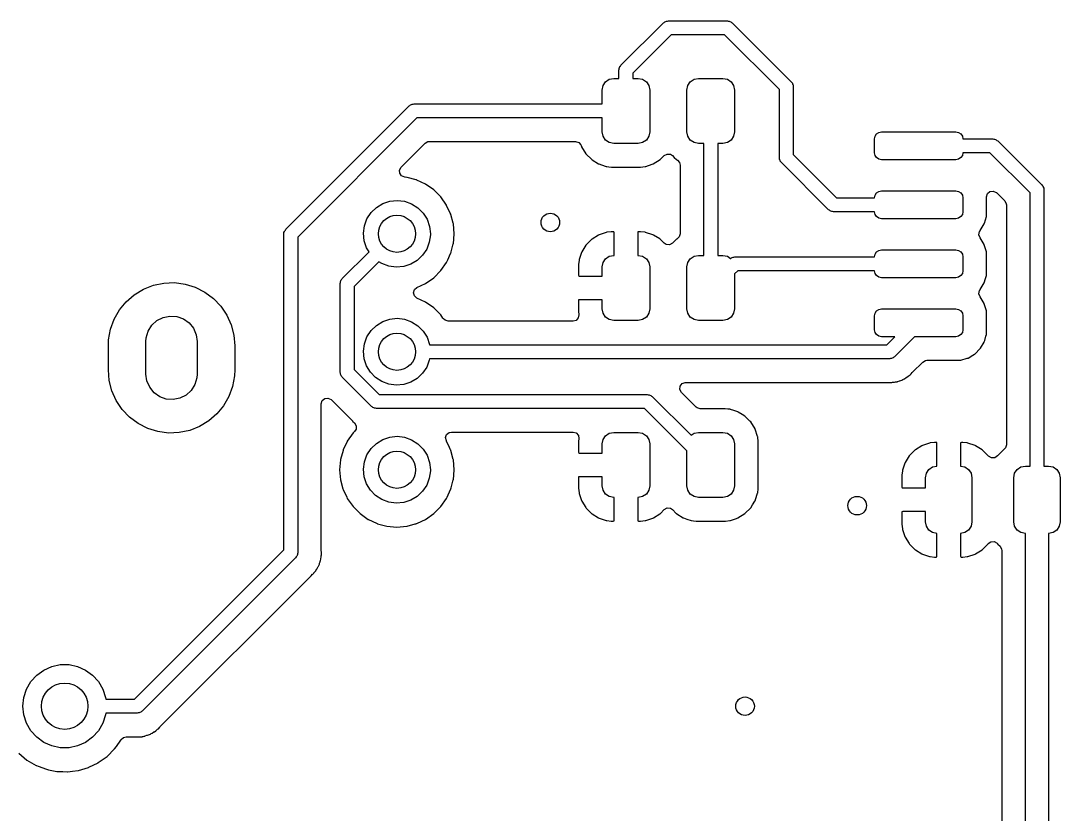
# Model space of a CAD drawing. Extents: x 51 to 243, y -135 to -54.
# Drawn here: x 166.66 to 189.03, y -73.44 to -56.37 of the extents above; entities that cross this region are included whole.
import ezdxf

# ---------------------------------------------------------------- set-up
doc = ezdxf.new("R2010")
doc.units = 0
doc.layers.add('BLACK', color=7, linetype='CONTINUOUS')

msp = doc.modelspace()

# ---------------------------------------------------------------- linework, layer by layer
at = {"layer": 'BLACK', "linetype": 'CONTINUOUS'}
for p, q in [((180.519, -56.3851), (180.538, -56.38)), ((180.538, -56.38), (180.555, -56.3701)), ((180.555, -56.3701), (180.575, -56.3701)), ((180.575, -56.3701), (180.594, -56.365)), ((180.594, -56.365), (181.864, -56.365)), ((181.864, -56.365), (181.883, -56.3701)), ((181.883, -56.3701), (181.903, -56.3701)), ((181.903, -56.3701), (181.92, -56.38)), ((181.92, -56.38), (181.939, -56.3851)), ((179.575, -57.3214), (180.488, -56.4089)), ((180.488, -56.4089), (180.505, -56.3991)), ((180.505, -56.3991), (180.519, -56.3851)), ((181.939, -56.3851), (181.953, -56.3991)), ((181.953, -56.3991), (181.97, -56.4089)), ((181.97, -56.4089), (183.24, -57.6789)), ((180.656, -56.665), (179.832, -57.4896)), ((181.802, -56.665), (180.656, -56.665)), ((182.984, -57.8471), (181.802, -56.665)), ((179.531, -57.4275), (179.537, -57.4084)), ((179.531, -57.605), (179.531, -57.4275)), ((179.537, -57.3887), (179.546, -57.3716)), ((179.537, -57.4084), (179.537, -57.3887)), ((179.546, -57.3716), (179.552, -57.3525)), ((179.552, -57.3525), (179.566, -57.3385)), ((179.566, -57.3385), (179.575, -57.3214)), ((179.832, -57.4896), (179.832, -57.605)), ((179.188, -57.7593), (179.242, -57.6782)), ((179.242, -57.6782), (179.323, -57.624)), ((179.323, -57.624), (179.419, -57.605)), ((179.419, -57.605), (179.531, -57.605)), ((179.832, -57.605), (179.944, -57.605)), ((179.944, -57.605), (180.04, -57.624)), ((180.04, -57.624), (180.121, -57.6782)), ((180.121, -57.6782), (180.175, -57.7593)), ((181.013, -57.7593), (181.067, -57.6782)), ((181.067, -57.6782), (181.148, -57.624)), ((181.148, -57.624), (181.244, -57.605)), ((181.244, -57.605), (181.769, -57.605)), ((181.769, -57.605), (181.865, -57.624)), ((181.865, -57.624), (181.946, -57.6782)), ((181.946, -57.6782), (182, -57.7593)), ((183.24, -57.6789), (183.25, -57.696)), ((183.25, -57.696), (183.264, -57.71)), ((183.264, -57.71), (183.269, -57.7291)), ((179.169, -57.855), (179.188, -57.7593)), ((179.169, -58.155), (179.169, -57.855)), ((180.175, -57.7593), (180.194, -57.855)), ((180.194, -57.855), (180.194, -58.755)), ((180.994, -57.855), (181.013, -57.7593)), ((180.994, -58.755), (180.994, -57.855)), ((182, -57.7593), (182.019, -57.855)), ((182.019, -57.855), (182.019, -58.755)), ((182.984, -59.309), (182.984, -57.8471)), ((183.269, -57.7291), (183.279, -57.7462)), ((183.279, -57.7462), (183.279, -57.7659)), ((183.279, -57.7659), (183.284, -57.785)), ((183.284, -57.785), (183.284, -59.2469)), ((175.046, -58.1751), (175.065, -58.17)), ((175.065, -58.17), (175.082, -58.1601)), ((175.082, -58.1601), (175.102, -58.1601)), ((175.102, -58.1601), (175.121, -58.155)), ((175.121, -58.155), (179.169, -58.155)), ((172.36, -60.8539), (175.015, -58.1989)), ((175.015, -58.1989), (175.032, -58.1891)), ((175.032, -58.1891), (175.046, -58.1751)), ((175.183, -58.455), (172.616, -61.0221)), ((179.169, -58.455), (175.183, -58.455)), ((179.169, -58.755), (179.169, -58.455)), ((179.188, -58.8507), (179.169, -58.755)), ((180.194, -58.755), (180.175, -58.8507)), ((181.013, -58.8507), (180.994, -58.755)), ((182.019, -58.755), (182, -58.8507)), ((185.045, -58.8476), (185.078, -58.7989)), ((185.078, -58.7989), (185.127, -58.7664)), ((185.127, -58.7664), (185.184, -58.755)), ((185.184, -58.755), (186.784, -58.755)), ((186.784, -58.755), (186.841, -58.7664)), ((186.841, -58.7664), (186.89, -58.7989)), ((186.89, -58.7989), (186.923, -58.8476)), ((174.84, -59.5168), (175.357, -59.0004)), ((175.357, -59.0004), (175.419, -58.9664)), ((175.419, -58.9664), (175.446, -58.9635)), ((175.446, -58.9635), (178.598, -58.9635)), ((178.598, -58.9635), (178.666, -58.9835)), ((178.666, -58.9835), (178.713, -59.0372)), ((178.713, -59.0372), (178.718, -59.0496)), ((178.718, -59.0496), (178.725, -59.072)), ((179.242, -58.9318), (179.188, -58.8507)), ((179.323, -58.986), (179.242, -58.9318)), ((179.419, -59.005), (179.323, -58.986)), ((179.944, -59.005), (179.419, -59.005)), ((180.04, -58.986), (179.944, -59.005)), ((180.121, -58.9318), (180.04, -58.986)), ((180.175, -58.8507), (180.121, -58.9318)), ((181.067, -58.9318), (181.013, -58.8507)), ((181.148, -58.986), (181.067, -58.9318)), ((181.244, -59.005), (181.148, -58.986)), ((181.356, -59.005), (181.244, -59.005)), ((181.356, -61.415), (181.356, -59.005)), ((181.769, -59.005), (181.656, -59.005)), ((181.656, -59.005), (181.656, -61.415)), ((181.865, -58.986), (181.769, -59.005)), ((181.946, -58.9318), (181.865, -58.986)), ((182, -58.8507), (181.946, -58.9318)), ((185.034, -58.905), (185.045, -58.8476)), ((185.034, -59.205), (185.034, -58.905)), ((186.923, -58.8476), (186.934, -58.905)), ((186.934, -58.905), (187.579, -58.905)), ((187.579, -58.905), (187.598, -58.9101)), ((187.598, -58.9101), (187.618, -58.9101)), ((187.618, -58.9101), (187.635, -58.92)), ((187.635, -58.92), (187.654, -58.9251)), ((187.654, -58.9251), (187.668, -58.9391)), ((187.668, -58.9391), (187.685, -58.9489)), ((187.685, -58.9489), (188.635, -59.8989)), ((178.725, -59.072), (178.725, -59.072)), ((178.725, -59.072), (178.727, -59.0789)), ((178.727, -59.0789), (178.821, -59.2293)), ((178.821, -59.2293), (178.946, -59.3543)), ((180.418, -59.3535), (180.505, -59.2669)), ((180.505, -59.2669), (180.567, -59.2328)), ((180.567, -59.2328), (180.638, -59.2378)), ((180.638, -59.2378), (180.683, -59.2667)), ((180.683, -59.2667), (180.722, -59.3052)), ((183.284, -59.2469), (184.212, -60.175)), ((185.045, -59.2624), (185.034, -59.205)), ((185.078, -59.3111), (185.045, -59.2624)), ((186.923, -59.2624), (186.89, -59.3111)), ((186.934, -59.205), (186.923, -59.2624)), ((187.517, -59.205), (186.934, -59.205)), ((188.379, -60.0671), (187.517, -59.205)), ((178.946, -59.3543), (178.952, -59.3581)), ((178.952, -59.3581), (178.952, -59.3581)), ((178.952, -59.3581), (179.089, -59.4429)), ((179.089, -59.4429), (179.096, -59.4471)), ((179.096, -59.4471), (179.154, -59.4662)), ((179.154, -59.4662), (179.258, -59.5006)), ((179.258, -59.5006), (179.258, -59.5006)), ((179.258, -59.5006), (179.264, -59.5028)), ((179.264, -59.5028), (179.271, -59.5035)), ((179.271, -59.5035), (179.271, -59.5035)), ((179.271, -59.5035), (179.314, -59.5079)), ((179.314, -59.5079), (179.369, -59.5135)), ((179.369, -59.5135), (179.994, -59.5135)), ((179.994, -59.5135), (179.998, -59.5132)), ((179.998, -59.5132), (180.093, -59.5032)), ((179.998, -59.5132), (179.998, -59.5132)), ((180.093, -59.5032), (180.1, -59.5025)), ((180.093, -59.5032), (180.093, -59.5032)), ((180.1, -59.5025), (180.107, -59.5003)), ((180.107, -59.5003), (180.249, -59.4528)), ((180.107, -59.5003), (180.107, -59.5003)), ((180.249, -59.4528), (180.268, -59.4465)), ((180.268, -59.4465), (180.418, -59.3535)), ((180.722, -59.3052), (180.771, -59.3543)), ((180.771, -59.3543), (180.788, -59.365)), ((180.788, -59.365), (180.836, -59.4178)), ((180.836, -59.4178), (180.848, -59.4723)), ((180.848, -59.4723), (180.848, -60.9478)), ((182.989, -59.3281), (182.984, -59.309)), ((182.989, -59.3478), (182.989, -59.3281)), ((182.999, -59.3649), (182.989, -59.3478)), ((183.004, -59.384), (182.999, -59.3649)), ((183.018, -59.398), (183.004, -59.384)), ((183.028, -59.4151), (183.018, -59.398)), ((184.044, -60.4311), (183.028, -59.4151)), ((185.127, -59.3436), (185.078, -59.3111)), ((185.184, -59.355), (185.127, -59.3436)), ((186.784, -59.355), (185.184, -59.355)), ((186.841, -59.3436), (186.784, -59.355)), ((186.89, -59.3111), (186.841, -59.3436)), ((174.807, -59.5771), (174.84, -59.5168)), ((174.811, -59.648), (174.807, -59.5771)), ((174.852, -59.7055), (174.811, -59.648)), ((174.919, -59.7314), (174.852, -59.7055)), ((174.929, -59.7323), (174.919, -59.7314)), ((174.966, -59.7355), (174.929, -59.7323)), ((174.971, -59.737), (174.966, -59.7355)), ((175.168, -59.7898), (174.971, -59.737)), ((174.971, -59.737), (174.971, -59.737)), ((175.174, -59.7912), (175.168, -59.7898)), ((175.168, -59.7898), (175.168, -59.7898)), ((175.179, -59.7935), (175.174, -59.7912)), ((175.364, -59.8797), (175.179, -59.7935)), ((175.179, -59.7935), (175.179, -59.7935)), ((175.369, -59.882), (175.364, -59.8797)), ((175.364, -59.8797), (175.364, -59.8797)), ((175.545, -60.0053), (175.369, -59.882)), ((188.635, -59.8989), (188.645, -59.916)), ((188.645, -59.916), (188.659, -59.93)), ((188.659, -59.93), (188.664, -59.9491)), ((188.664, -59.9491), (188.674, -59.9662)), ((175.697, -60.1573), (175.545, -60.0053)), ((175.82, -60.3334), (175.697, -60.1573)), ((184.212, -60.175), (185.034, -60.175)), ((185.034, -60.175), (185.045, -60.1176)), ((185.045, -60.1176), (185.078, -60.0689)), ((185.078, -60.0689), (185.127, -60.0364)), ((185.127, -60.0364), (185.184, -60.025)), ((185.184, -60.025), (186.784, -60.025)), ((186.784, -60.025), (186.841, -60.0364)), ((186.841, -60.0364), (186.89, -60.0689)), ((186.89, -60.0689), (186.923, -60.1176)), ((186.923, -60.1176), (186.934, -60.175)), ((186.934, -60.175), (186.934, -60.475)), ((187.442, -60.1539), (187.463, -60.0858)), ((187.442, -60.5415), (187.442, -60.1539)), ((187.463, -60.0858), (187.516, -60.0393)), ((187.516, -60.0393), (187.586, -60.0292)), ((187.586, -60.0292), (187.651, -60.0587)), ((187.651, -60.0587), (187.658, -60.0649)), ((187.658, -60.0649), (187.834, -60.2409)), ((188.379, -65.95), (188.379, -60.0671)), ((188.674, -59.9662), (188.674, -59.9859)), ((188.674, -59.9859), (188.679, -60.005)), ((188.679, -60.005), (188.679, -65.95)), ((174.194, -60.4949), (174.309, -60.3826)), ((174.309, -60.3826), (174.445, -60.2985)), ((174.445, -60.2985), (174.597, -60.2468)), ((174.597, -60.2468), (174.757, -60.23)), ((174.757, -60.23), (174.916, -60.249)), ((174.916, -60.249), (175.068, -60.3029)), ((175.068, -60.3029), (175.203, -60.3889)), ((175.203, -60.3889), (175.316, -60.5028)), ((175.822, -60.3384), (175.82, -60.3334)), ((175.899, -60.5033), (175.822, -60.3384)), ((175.822, -60.3384), (175.822, -60.3384)), ((187.834, -60.2409), (187.868, -60.3032)), ((187.868, -60.3032), (187.87, -60.3299)), ((187.87, -60.3299), (187.87, -65.4906)), ((174.052, -60.7807), (174.107, -60.6299)), ((174.107, -60.6299), (174.194, -60.4949)), ((175.316, -60.5028), (175.401, -60.6389)), ((175.911, -60.5282), (175.899, -60.5033)), ((175.912, -60.5335), (175.911, -60.5282)), ((175.963, -60.7231), (175.912, -60.5335)), ((175.912, -60.5335), (175.912, -60.5335)), ((184.061, -60.4409), (184.044, -60.4311)), ((184.075, -60.4549), (184.061, -60.4409)), ((184.094, -60.46), (184.075, -60.4549)), ((184.111, -60.4699), (184.094, -60.46)), ((184.131, -60.4699), (184.111, -60.4699)), ((184.15, -60.475), (184.131, -60.4699)), ((185.034, -60.475), (184.15, -60.475)), ((185.045, -60.5324), (185.034, -60.475)), ((185.078, -60.5811), (185.045, -60.5324)), ((185.127, -60.6136), (185.078, -60.5811)), ((185.184, -60.625), (185.127, -60.6136)), ((186.784, -60.625), (185.184, -60.625)), ((186.841, -60.6136), (186.784, -60.625)), ((186.89, -60.5811), (186.841, -60.6136)), ((186.923, -60.5324), (186.89, -60.5811)), ((186.934, -60.475), (186.923, -60.5324)), ((187.418, -60.6529), (187.44, -60.5788)), ((187.44, -60.5788), (187.441, -60.5641)), ((187.441, -60.5641), (187.442, -60.544)), ((187.442, -60.5439), (187.442, -60.5415)), ((187.442, -60.544), (187.442, -60.5439)), ((172.35, -60.871), (172.36, -60.8539)), ((174.032, -60.9399), (174.052, -60.7807)), ((175.401, -60.6389), (175.454, -60.7905)), ((175.454, -60.7905), (175.472, -60.95)), ((175.966, -60.7359), (175.963, -60.7231)), ((175.985, -60.95), (175.966, -60.7359)), ((187.308, -60.8818), (187.393, -60.7386)), ((187.393, -60.7386), (187.397, -60.7243)), ((187.397, -60.7243), (187.418, -60.6529)), ((172.316, -60.96), (172.321, -60.9409)), ((172.316, -67.7559), (172.316, -60.96)), ((172.321, -60.9212), (172.331, -60.9041)), ((172.321, -60.9409), (172.321, -60.9212)), ((172.331, -60.9041), (172.336, -60.885)), ((172.336, -60.885), (172.35, -60.871)), ((172.616, -61.0221), (172.616, -67.818)), ((174.048, -61.0997), (174.032, -60.9399)), ((175.472, -60.9701), (175.449, -61.1291)), ((175.472, -60.95), (175.472, -60.9701)), ((175.966, -61.1641), (175.985, -60.95)), ((178.94, -61.0721), (178.825, -61.1868)), ((178.951, -61.0631), (178.94, -61.0721)), ((179.089, -60.9778), (178.951, -61.0631)), ((179.102, -60.9716), (179.089, -60.9778)), ((179.256, -60.9201), (179.102, -60.9716)), ((179.27, -60.9173), (179.256, -60.9201)), ((179.365, -60.9073), (179.27, -60.9173)), ((179.372, -60.907), (179.365, -60.9073)), ((179.414, -60.907), (179.372, -60.907)), ((179.422, -60.9087), (179.414, -60.907)), ((179.423, -60.9099), (179.422, -60.9087)), ((179.427, -60.9251), (179.423, -60.9099)), ((179.427, -61.415), (179.427, -60.9251)), ((179.937, -60.9129), (179.935, -60.9205)), ((179.935, -60.9205), (179.935, -61.415)), ((179.938, -60.9115), (179.937, -60.9129)), ((179.954, -60.907), (179.938, -60.9115)), ((179.991, -60.907), (179.954, -60.907)), ((179.998, -60.9073), (179.991, -60.907)), ((180.092, -60.917), (179.998, -60.9073)), ((180.105, -60.9199), (180.092, -60.917)), ((180.26, -60.971), (180.105, -60.9199)), ((180.273, -60.9772), (180.26, -60.971)), ((180.411, -61.0622), (180.273, -60.9772)), ((180.422, -61.0713), (180.411, -61.0622)), ((180.505, -61.1536), (180.422, -61.0713)), ((180.764, -61.0717), (180.683, -61.1535)), ((180.77, -61.0665), (180.764, -61.0717)), ((180.776, -61.0627), (180.77, -61.0665)), ((180.788, -61.055), (180.776, -61.0627)), ((180.776, -61.0627), (180.776, -61.0627)), ((180.828, -61.016), (180.788, -61.055)), ((180.848, -60.9478), (180.828, -61.016)), ((187.28, -60.9711), (187.294, -60.9015)), ((187.306, -61.0355), (187.28, -60.9711)), ((187.294, -60.9015), (187.305, -60.8857)), ((187.305, -60.8857), (187.308, -60.8818)), ((187.308, -61.0382), (187.306, -61.0355)), ((187.393, -61.1814), (187.308, -61.0382)), ((174.098, -61.252), (174.048, -61.0997)), ((174.151, -61.3389), (174.098, -61.252)), ((175.392, -61.2791), (175.304, -61.4128)), ((175.449, -61.1291), (175.392, -61.2791)), ((175.919, -61.3421), (175.965, -61.1695)), ((175.965, -61.1695), (175.966, -61.1641)), ((175.965, -61.1695), (175.965, -61.1695)), ((178.816, -61.1982), (178.731, -61.3362)), ((178.825, -61.1868), (178.816, -61.1982)), ((180.55, -61.1825), (180.505, -61.1536)), ((180.621, -61.1875), (180.55, -61.1825)), ((180.683, -61.1535), (180.621, -61.1875)), ((185.127, -61.3064), (185.184, -61.295)), ((185.184, -61.295), (186.784, -61.295)), ((186.784, -61.295), (186.841, -61.3064)), ((187.395, -61.189), (187.393, -61.1814)), ((187.408, -61.234), (187.395, -61.189)), ((187.395, -61.189), (187.395, -61.189)), ((187.44, -61.3412), (187.408, -61.234)), ((173.576, -61.9134), (174.151, -61.3389)), ((175.187, -61.5235), (175.049, -61.6057)), ((175.304, -61.4128), (175.187, -61.5235)), ((175.82, -61.5666), (175.846, -61.5101)), ((175.846, -61.5101), (175.908, -61.3768)), ((175.908, -61.3768), (175.909, -61.3768)), ((175.909, -61.3768), (175.911, -61.3718)), ((175.911, -61.3718), (175.919, -61.3421)), ((178.671, -61.5171), (178.661, -61.6114)), ((178.674, -61.5037), (178.671, -61.5171)), ((178.725, -61.3494), (178.674, -61.5037)), ((178.731, -61.3362), (178.725, -61.3494)), ((179.188, -61.5693), (179.242, -61.4882)), ((179.242, -61.4882), (179.323, -61.434)), ((179.323, -61.434), (179.419, -61.415)), ((179.419, -61.415), (179.427, -61.415)), ((179.935, -61.415), (179.944, -61.415)), ((179.944, -61.415), (180.04, -61.434)), ((180.04, -61.434), (180.121, -61.4882)), ((180.121, -61.4882), (180.175, -61.5693)), ((181.013, -61.5693), (181.067, -61.4882)), ((181.067, -61.4882), (181.148, -61.434)), ((181.148, -61.434), (181.244, -61.415)), ((181.244, -61.415), (181.356, -61.415)), ((181.656, -61.415), (181.769, -61.415)), ((181.769, -61.415), (181.865, -61.434)), ((181.865, -61.434), (181.935, -61.4808)), ((181.935, -61.4808), (181.938, -61.4791)), ((181.938, -61.4791), (181.951, -61.4651)), ((181.951, -61.4651), (181.971, -61.46)), ((181.971, -61.46), (181.988, -61.4501)), ((181.988, -61.4501), (182.007, -61.4501)), ((182.007, -61.4501), (182.026, -61.445)), ((182.026, -61.445), (185.034, -61.445)), ((185.034, -61.445), (185.045, -61.3876)), ((185.045, -61.3876), (185.078, -61.3389)), ((185.078, -61.3389), (185.127, -61.3064)), ((186.841, -61.3064), (186.89, -61.3389)), ((186.89, -61.3389), (186.923, -61.3876)), ((186.923, -61.3876), (186.934, -61.445)), ((186.934, -61.445), (186.934, -61.745)), ((187.442, -61.3785), (187.44, -61.3412)), ((187.442, -61.8115), (187.442, -61.3785)), ((174.363, -61.5508), (173.832, -62.0816)), ((174.427, -61.5927), (174.363, -61.5508)), ((174.578, -61.6486), (174.427, -61.5927)), ((174.737, -61.6698), (174.578, -61.6486)), ((174.897, -61.6553), (174.737, -61.6698)), ((175.049, -61.6057), (174.897, -61.6553)), ((175.545, -61.8947), (175.697, -61.7427)), ((175.697, -61.7427), (175.82, -61.5666)), ((178.661, -61.6114), (178.661, -61.6179)), ((178.661, -61.6179), (178.661, -61.8429)), ((179.169, -61.665), (179.188, -61.5693)), ((179.169, -61.861), (179.169, -61.665)), ((180.175, -61.5693), (180.194, -61.665)), ((180.194, -61.665), (180.194, -62.565)), ((180.994, -61.665), (181.013, -61.5693)), ((180.994, -62.565), (180.994, -61.665)), ((182.089, -61.745), (182.019, -61.8146)), ((185.034, -61.745), (182.089, -61.745)), ((185.045, -61.8024), (185.034, -61.745)), ((186.934, -61.745), (186.923, -61.8024)), ((173.538, -61.9807), (173.547, -61.9636)), ((173.547, -61.9636), (173.553, -61.9445)), ((173.553, -61.9445), (173.567, -61.9305)), ((173.567, -61.9305), (173.576, -61.9134)), ((175.369, -62.018), (175.545, -61.8947)), ((178.661, -61.8429), (178.665, -61.8581)), ((178.665, -61.8581), (178.667, -61.8593)), ((178.667, -61.8593), (178.675, -61.861)), ((178.675, -61.861), (179.169, -61.861)), ((182.019, -61.8146), (182.019, -62.565)), ((185.078, -61.8511), (185.045, -61.8024)), ((185.127, -61.8836), (185.078, -61.8511)), ((185.184, -61.895), (185.127, -61.8836)), ((186.784, -61.895), (185.184, -61.895)), ((186.841, -61.8836), (186.784, -61.895)), ((186.89, -61.8511), (186.841, -61.8836)), ((186.923, -61.8024), (186.89, -61.8511)), ((187.4, -61.9854), (187.416, -61.9315)), ((187.416, -61.9315), (187.44, -61.8488)), ((187.44, -61.8488), (187.442, -61.8189)), ((187.442, -61.8139), (187.442, -61.8115)), ((187.442, -61.814), (187.442, -61.8139)), ((187.442, -61.8189), (187.442, -61.814)), ((169.099, -62.2611), (169.295, -62.1418)), ((169.295, -62.1418), (169.509, -62.0574)), ((169.509, -62.0574), (169.734, -62.0101)), ((169.734, -62.0101), (169.964, -62.0015)), ((169.964, -62.0015), (170.192, -62.0317)), ((170.192, -62.0317), (170.412, -62.0999)), ((170.412, -62.0999), (170.617, -62.2041)), ((173.532, -62.0195), (173.538, -62.0004)), ((173.532, -63.933), (173.532, -62.0195)), ((173.538, -62.0004), (173.538, -61.9807)), ((173.832, -62.0816), (173.832, -63.8709)), ((175.108, -62.219), (175.128, -62.151)), ((175.128, -62.151), (175.18, -62.1058)), ((175.18, -62.1058), (175.364, -62.0203)), ((175.364, -62.0203), (175.369, -62.018)), ((175.364, -62.0203), (175.364, -62.0203)), ((187.28, -62.2411), (187.294, -62.1715)), ((187.294, -62.1715), (187.305, -62.1557)), ((187.305, -62.1557), (187.308, -62.1518)), ((187.308, -62.1518), (187.393, -62.0086)), ((187.393, -62.0086), (187.4, -61.9854)), ((168.779, -62.5897), (168.925, -62.4119)), ((168.925, -62.4119), (169.099, -62.2611)), ((170.617, -62.2041), (170.801, -62.3414)), ((170.801, -62.3414), (170.96, -62.5078)), ((175.127, -62.2873), (175.108, -62.219)), ((175.18, -62.3342), (175.127, -62.2873)), ((175.364, -62.4197), (175.18, -62.3342)), ((175.369, -62.422), (175.364, -62.4197)), ((175.364, -62.4197), (175.364, -62.4197)), ((175.545, -62.5453), (175.369, -62.422)), ((178.663, -62.3749), (178.661, -62.3825)), ((178.661, -62.3825), (178.661, -62.6121)), ((178.664, -62.3735), (178.663, -62.3749)), ((178.679, -62.369), (178.664, -62.3735)), ((179.169, -62.369), (178.679, -62.369)), ((179.169, -62.565), (179.169, -62.369)), ((187.306, -62.3055), (187.28, -62.2411)), ((187.308, -62.3082), (187.306, -62.3055)), ((187.393, -62.4514), (187.308, -62.3082)), ((168.665, -62.7895), (168.779, -62.5897)), ((170.96, -62.5078), (171.088, -62.6986)), ((175.697, -62.6973), (175.545, -62.5453)), ((178.661, -62.6121), (178.661, -62.6186)), ((178.661, -62.6186), (178.669, -62.6925)), ((179.188, -62.6607), (179.169, -62.565)), ((180.194, -62.565), (180.175, -62.6607)), ((181.013, -62.6607), (180.994, -62.565)), ((182.019, -62.565), (182, -62.6607)), ((185.045, -62.6576), (185.078, -62.6089)), ((185.078, -62.6089), (185.127, -62.5764)), ((185.127, -62.5764), (185.184, -62.565)), ((185.184, -62.565), (186.784, -62.565)), ((186.784, -62.565), (186.841, -62.5764)), ((186.841, -62.5764), (186.89, -62.6089)), ((186.89, -62.6089), (186.923, -62.6576)), ((187.395, -62.459), (187.393, -62.4514)), ((187.407, -62.4982), (187.395, -62.459)), ((187.395, -62.459), (187.395, -62.459)), ((187.44, -62.6112), (187.407, -62.4982)), ((187.44, -62.6176), (187.44, -62.6112)), ((187.441, -62.6343), (187.44, -62.6176)), ((187.44, -62.6176), (187.44, -62.6176)), ((187.442, -62.6485), (187.441, -62.6343)), ((168.587, -63.0057), (168.665, -62.7895)), ((169.476, -62.9194), (169.586, -62.8184)), ((169.586, -62.8184), (169.719, -62.7506)), ((169.719, -62.7506), (169.865, -62.7211)), ((169.865, -62.7211), (170.014, -62.732)), ((170.014, -62.732), (170.155, -62.7826)), ((170.155, -62.7826), (170.277, -62.8691)), ((170.277, -62.8691), (170.37, -62.9851)), ((171.088, -62.6986), (171.183, -62.9083)), ((174.309, -62.9226), (174.445, -62.8385)), ((174.445, -62.8385), (174.597, -62.7868)), ((174.597, -62.7868), (174.757, -62.77)), ((174.757, -62.77), (174.916, -62.789)), ((174.916, -62.789), (175.068, -62.8429)), ((175.068, -62.8429), (175.203, -62.9289)), ((175.743, -62.764), (175.697, -62.6973)), ((175.753, -62.7778), (175.743, -62.764)), ((175.788, -62.8115), (175.753, -62.7778)), ((175.856, -62.8315), (175.788, -62.8115)), ((178.544, -62.8315), (175.856, -62.8315)), ((178.608, -62.8141), (178.544, -62.8315)), ((178.656, -62.7623), (178.608, -62.8141)), ((178.669, -62.6925), (178.656, -62.7623)), ((179.242, -62.7418), (179.188, -62.6607)), ((179.323, -62.796), (179.242, -62.7418)), ((179.419, -62.815), (179.323, -62.796)), ((179.944, -62.815), (179.419, -62.815)), ((180.04, -62.796), (179.944, -62.815)), ((180.121, -62.7418), (180.04, -62.796)), ((180.175, -62.6607), (180.121, -62.7418)), ((181.067, -62.7418), (181.013, -62.6607)), ((181.148, -62.796), (181.067, -62.7418)), ((181.244, -62.815), (181.148, -62.796)), ((181.769, -62.815), (181.244, -62.815)), ((181.865, -62.796), (181.769, -62.815)), ((181.946, -62.7418), (181.865, -62.796)), ((182, -62.6607), (181.946, -62.7418)), ((185.034, -62.715), (185.045, -62.6576)), ((185.034, -63.015), (185.034, -62.715)), ((186.923, -62.6576), (186.934, -62.715)), ((186.934, -62.715), (186.934, -63.015)), ((187.442, -63.0815), (187.442, -62.6485)), ((168.546, -63.232), (168.587, -63.0057)), ((169.356, -63.1897), (169.398, -63.0463)), ((169.398, -63.0463), (169.476, -62.9194)), ((170.37, -62.9851), (170.43, -63.1221)), ((171.183, -62.9083), (171.241, -63.1309)), ((174.107, -63.1699), (174.194, -63.0349)), ((174.194, -63.0349), (174.309, -62.9226)), ((175.203, -62.9289), (175.316, -63.0428)), ((175.316, -63.0428), (175.401, -63.1789)), ((185.045, -63.0724), (185.034, -63.015)), ((185.078, -63.1211), (185.045, -63.0724)), ((186.923, -63.0724), (186.89, -63.1211)), ((186.934, -63.015), (186.923, -63.0724)), ((187.442, -63.0839), (187.442, -63.0815)), ((187.442, -63.084), (187.442, -63.0839)), ((187.442, -63.0941), (187.442, -63.084)), ((168.54, -63.36), (168.546, -63.232)), ((169.35, -63.27), (169.356, -63.1897)), ((169.35, -63.97), (169.35, -63.27)), ((170.43, -63.1221), (170.45, -63.27)), ((170.45, -63.27), (170.45, -63.97)), ((171.241, -63.1309), (171.26, -63.36)), ((174.052, -63.3207), (174.107, -63.1699)), ((175.401, -63.1789), (175.454, -63.3305)), ((185.127, -63.1536), (185.078, -63.1211)), ((185.184, -63.165), (185.127, -63.1536)), ((185.472, -63.165), (185.184, -63.165)), ((185.297, -63.34), (185.472, -63.165)), ((185.896, -63.165), (185.465, -63.5961)), ((186.784, -63.165), (185.896, -63.165)), ((186.841, -63.1536), (186.784, -63.165)), ((186.89, -63.1211), (186.841, -63.1536)), ((187.312, -63.415), (187.389, -63.2854)), ((187.389, -63.2854), (187.393, -63.2786)), ((187.393, -63.2786), (187.403, -63.244)), ((187.403, -63.244), (187.43, -63.1515)), ((187.43, -63.1515), (187.44, -63.1188)), ((187.44, -63.1188), (187.442, -63.0941)), ((168.54, -63.88), (168.54, -63.36)), ((171.26, -63.36), (171.26, -63.88)), ((174.032, -63.4799), (174.052, -63.3207)), ((174.048, -63.6397), (174.032, -63.4799)), ((175.454, -63.3305), (175.455, -63.34)), ((175.455, -63.34), (185.297, -63.34)), ((187.184, -63.5435), (187.191, -63.5395)), ((187.191, -63.5395), (187.308, -63.4218)), ((187.308, -63.4218), (187.312, -63.415)), ((187.312, -63.415), (187.312, -63.415)), ((174.098, -63.792), (174.048, -63.6397)), ((175.449, -63.6691), (175.392, -63.8191)), ((175.453, -63.64), (175.449, -63.6691)), ((185.359, -63.64), (175.453, -63.64)), ((185.378, -63.6349), (185.359, -63.64)), ((185.398, -63.6349), (185.378, -63.6349)), ((185.415, -63.625), (185.398, -63.6349)), ((185.434, -63.6199), (185.415, -63.625)), ((185.448, -63.6059), (185.434, -63.6199)), ((185.465, -63.5961), (185.448, -63.6059)), ((185.851, -63.9295), (186.07, -63.7104)), ((186.07, -63.7104), (186.132, -63.6764)), ((186.132, -63.6764), (186.159, -63.6735)), ((186.159, -63.6735), (186.851, -63.6735)), ((186.851, -63.6735), (186.853, -63.6733)), ((186.853, -63.6733), (186.881, -63.6711)), ((186.853, -63.6733), (186.853, -63.6733)), ((186.881, -63.6711), (186.888, -63.6706)), ((186.881, -63.6711), (186.881, -63.6711)), ((186.888, -63.6706), (187.028, -63.6298)), ((187.028, -63.6298), (187.04, -63.6264)), ((187.04, -63.6264), (187.048, -63.6241)), ((187.04, -63.6264), (187.04, -63.6264)), ((187.048, -63.6241), (187.15, -63.5637)), ((187.15, -63.5637), (187.184, -63.5435)), ((187.184, -63.5435), (187.184, -63.5435)), ((168.559, -64.1091), (168.54, -63.88)), ((169.37, -64.1179), (169.35, -63.97)), ((170.45, -63.97), (170.444, -64.0503)), ((171.26, -63.88), (171.254, -64.008)), ((173.538, -63.9521), (173.532, -63.933)), ((173.538, -63.9718), (173.538, -63.9521)), ((173.547, -63.9889), (173.538, -63.9718)), ((173.832, -63.8709), (174.371, -64.4095)), ((174.182, -63.9293), (174.098, -63.792)), ((174.293, -64.0448), (174.182, -63.9293)), ((175.304, -63.9528), (175.187, -64.0635)), ((175.392, -63.8191), (175.304, -63.9528)), ((185.781, -63.9993), (185.796, -63.9864)), ((185.796, -63.9864), (185.807, -63.9785)), ((185.807, -63.9785), (185.813, -63.9738)), ((185.813, -63.9738), (185.822, -63.9639)), ((185.822, -63.9639), (185.843, -63.9383)), ((185.843, -63.9383), (185.851, -63.9295)), ((168.617, -64.3317), (168.559, -64.1091)), ((169.43, -64.2549), (169.37, -64.1179)), ((170.402, -64.1937), (170.324, -64.3206)), ((170.444, -64.0503), (170.402, -64.1937)), ((171.254, -64.008), (171.213, -64.2343)), ((173.553, -64.008), (173.547, -63.9889)), ((173.567, -64.022), (173.553, -64.008)), ((173.576, -64.0391), (173.567, -64.022)), ((174.203, -64.6656), (173.576, -64.0391)), ((174.427, -64.1327), (174.293, -64.0448)), ((174.578, -64.1886), (174.427, -64.1327)), ((174.737, -64.2098), (174.578, -64.1886)), ((174.897, -64.1953), (174.737, -64.2098)), ((175.049, -64.1457), (174.897, -64.1953)), ((175.187, -64.0635), (175.049, -64.1457)), ((180.847, -64.2305), (180.89, -64.1736)), ((180.89, -64.1736), (180.956, -64.1488)), ((180.956, -64.1488), (180.965, -64.1485)), ((180.965, -64.1485), (185.277, -64.1485)), ((185.277, -64.1485), (185.289, -64.1491)), ((185.289, -64.1491), (185.289, -64.1491)), ((185.289, -64.1491), (185.297, -64.1508)), ((185.297, -64.1508), (185.367, -64.1486)), ((185.367, -64.1486), (185.371, -64.1485)), ((185.371, -64.1485), (185.4, -64.1485)), ((185.4, -64.1485), (185.405, -64.1479)), ((185.405, -64.1479), (185.417, -64.147)), ((185.417, -64.147), (185.463, -64.1456)), ((185.463, -64.1456), (185.483, -64.1396)), ((185.483, -64.1396), (185.503, -64.1356)), ((185.503, -64.1356), (185.51, -64.1347)), ((185.51, -64.1347), (185.516, -64.1339)), ((185.516, -64.1339), (185.524, -64.1329)), ((185.516, -64.1339), (185.516, -64.1339)), ((185.524, -64.1329), (185.531, -64.13)), ((185.531, -64.13), (185.567, -64.1159)), ((185.531, -64.13), (185.531, -64.13)), ((185.567, -64.1159), (185.578, -64.112)), ((185.578, -64.112), (185.623, -64.0991)), ((185.623, -64.0991), (185.641, -64.0882)), ((185.641, -64.0882), (185.659, -64.0795)), ((185.659, -64.0795), (185.679, -64.0716)), ((185.679, -64.0716), (185.716, -64.0445)), ((185.716, -64.0445), (185.726, -64.038)), ((185.726, -64.038), (185.759, -64.0185)), ((185.759, -64.0185), (185.766, -64.0145)), ((185.759, -64.0185), (185.759, -64.0185)), ((185.766, -64.0145), (185.781, -63.9993)), ((168.712, -64.5414), (168.617, -64.3317)), ((169.523, -64.3709), (169.43, -64.2549)), ((169.645, -64.4574), (169.523, -64.3709)), ((170.214, -64.4216), (170.081, -64.4894)), ((170.324, -64.3206), (170.214, -64.4216)), ((171.213, -64.2343), (171.135, -64.4505)), ((174.371, -64.4095), (180.141, -64.4095)), ((180.141, -64.4095), (180.16, -64.4146)), ((180.16, -64.4146), (180.18, -64.4146)), ((180.18, -64.4146), (180.197, -64.4245)), ((180.197, -64.4245), (180.216, -64.4296)), ((180.216, -64.4296), (180.23, -64.4436)), ((180.842, -64.3013), (180.847, -64.2305)), ((180.876, -64.3636), (180.842, -64.3013)), ((181.192, -64.6796), (180.876, -64.3636)), ((168.84, -64.7322), (168.712, -64.5414)), ((169.786, -64.508), (169.645, -64.4574)), ((169.935, -64.5189), (169.786, -64.508)), ((170.081, -64.4894), (169.935, -64.5189)), ((171.021, -64.6503), (170.875, -64.8281)), ((171.135, -64.4505), (171.021, -64.6503)), ((173.124, -64.6105), (173.145, -64.5423)), ((173.124, -67.781), (173.124, -64.6105)), ((173.145, -64.5423), (173.198, -64.4959)), ((173.198, -64.4959), (173.268, -64.4857)), ((173.268, -64.4857), (173.333, -64.5152)), ((173.333, -64.5152), (173.34, -64.5214)), ((173.34, -64.5214), (173.785, -64.9671)), ((180.23, -64.4436), (180.247, -64.4534)), ((180.247, -64.4534), (181.082, -65.2884)), ((168.999, -64.8986), (168.84, -64.7322)), ((170.875, -64.8281), (170.701, -64.9789)), ((174.22, -64.6755), (174.203, -64.6656)), ((174.234, -64.6894), (174.22, -64.6755)), ((174.253, -64.6945), (174.234, -64.6894)), ((174.27, -64.7044), (174.253, -64.6945)), ((174.29, -64.7044), (174.27, -64.7044)), ((174.309, -64.7095), (174.29, -64.7044)), ((180.079, -64.7095), (174.309, -64.7095)), ((180.994, -65.6246), (180.079, -64.7095)), ((181.213, -64.6965), (181.192, -64.6796)), ((181.281, -64.7165), (181.213, -64.6965)), ((181.819, -64.7165), (181.281, -64.7165)), ((181.874, -64.7221), (181.819, -64.7165)), ((181.917, -64.7265), (181.874, -64.7221)), ((181.924, -64.7272), (181.917, -64.7265)), ((181.917, -64.7265), (181.917, -64.7265)), ((181.93, -64.7294), (181.924, -64.7272)), ((182.005, -64.7543), (181.93, -64.7294)), ((181.93, -64.7294), (181.93, -64.7294)), ((182.092, -64.7829), (182.005, -64.7543)), ((182.098, -64.7867), (182.092, -64.7829)), ((182.181, -64.8376), (182.098, -64.7867)), ((182.098, -64.7867), (182.098, -64.7867)), ((182.242, -64.8757), (182.181, -64.8376)), ((182.247, -64.8809), (182.242, -64.8757)), ((182.349, -64.9826), (182.247, -64.8809)), ((169.183, -65.0359), (168.999, -64.8986)), ((169.388, -65.1401), (169.183, -65.0359)), ((170.505, -65.0982), (170.291, -65.1826)), ((170.701, -64.9789), (170.505, -65.0982)), ((173.785, -64.9671), (173.793, -64.9759)), ((173.793, -64.9759), (173.793, -64.9759)), ((173.793, -64.9759), (173.798, -64.9826)), ((173.798, -64.9826), (173.803, -64.988)), ((173.803, -64.988), (173.839, -65.0217)), ((173.839, -65.0217), (173.875, -65.0829)), ((173.875, -65.0829), (173.872, -65.1538)), ((182.367, -65.0007), (182.349, -64.9826)), ((182.461, -65.1511), (182.367, -65.0007)), ((169.608, -65.2083), (169.388, -65.1401)), ((169.836, -65.2385), (169.608, -65.2083)), ((170.066, -65.2299), (169.836, -65.2385)), ((170.291, -65.1826), (170.066, -65.2299)), ((173.807, -65.2373), (173.684, -65.4134)), ((173.842, -65.2026), (173.807, -65.2373)), ((173.872, -65.1538), (173.842, -65.2026)), ((174.445, -65.3785), (174.597, -65.3268)), ((174.597, -65.3268), (174.757, -65.31)), ((174.757, -65.31), (174.916, -65.329)), ((174.916, -65.329), (175.068, -65.3829)), ((175.799, -65.338), (175.822, -65.2709)), ((175.822, -65.2709), (175.878, -65.227)), ((175.878, -65.227), (175.925, -65.218)), ((175.925, -65.218), (178.543, -65.218)), ((178.543, -65.218), (178.611, -65.238)), ((178.611, -65.238), (178.657, -65.2917)), ((178.657, -65.2917), (178.668, -65.3569)), ((179.188, -65.3793), (179.242, -65.2982)), ((179.242, -65.2982), (179.323, -65.244)), ((179.323, -65.244), (179.419, -65.225)), ((179.419, -65.225), (179.944, -65.225)), ((179.944, -65.225), (180.04, -65.244)), ((180.04, -65.244), (180.121, -65.2982)), ((180.121, -65.2982), (180.175, -65.3793)), ((181.082, -65.2884), (181.148, -65.244)), ((181.148, -65.244), (181.244, -65.225)), ((181.244, -65.225), (181.769, -65.225)), ((181.769, -65.225), (181.865, -65.244)), ((181.865, -65.244), (181.946, -65.2982)), ((181.946, -65.2982), (182, -65.3793)), ((182.463, -65.158), (182.461, -65.1511)), ((182.514, -65.311), (182.463, -65.158)), ((182.517, -65.3188), (182.514, -65.311)), ((182.517, -65.3257), (182.517, -65.3188)), ((182.527, -65.4184), (182.517, -65.3257)), ((182.517, -65.3257), (182.517, -65.3257)), ((173.682, -65.4184), (173.597, -65.6005)), ((173.684, -65.4134), (173.682, -65.4184)), ((173.682, -65.4184), (173.682, -65.4184)), ((174.194, -65.5749), (174.309, -65.4626)), ((174.309, -65.4626), (174.445, -65.3785)), ((175.068, -65.3829), (175.203, -65.4689)), ((175.203, -65.4689), (175.316, -65.5828)), ((175.816, -65.407), (175.799, -65.338)), ((175.817, -65.4089), (175.816, -65.407)), ((175.82, -65.4134), (175.817, -65.4089)), ((175.883, -65.5479), (175.82, -65.4134)), ((175.906, -65.5983), (175.883, -65.5479)), ((178.668, -65.3569), (178.661, -65.4214)), ((178.661, -65.4214), (178.661, -65.4279)), ((178.661, -65.4279), (178.661, -65.6529)), ((179.169, -65.475), (179.188, -65.3793)), ((179.169, -65.671), (179.169, -65.475)), ((180.175, -65.3793), (180.194, -65.475)), ((180.194, -65.475), (180.194, -66.375)), ((182, -65.3793), (182.019, -65.475)), ((182.019, -65.475), (182.019, -66.375)), ((182.528, -65.4246), (182.527, -65.4184)), ((182.528, -66.4254), (182.528, -65.4246)), ((186.049, -65.5128), (185.911, -65.5981)), ((186.062, -65.5066), (186.049, -65.5128)), ((186.216, -65.4551), (186.062, -65.5066)), ((186.23, -65.4523), (186.216, -65.4551)), ((186.325, -65.4423), (186.23, -65.4523)), ((186.332, -65.442), (186.325, -65.4423)), ((186.361, -65.442), (186.332, -65.442)), ((186.369, -65.4437), (186.361, -65.442)), ((186.371, -65.4449), (186.369, -65.4437)), ((186.375, -65.4601), (186.371, -65.4449)), ((186.375, -65.9508), (186.375, -65.4601)), ((186.885, -65.4479), (186.883, -65.4555)), ((186.883, -65.4555), (186.883, -65.9508)), ((186.886, -65.4465), (186.885, -65.4479)), ((186.901, -65.442), (186.886, -65.4465)), ((186.926, -65.442), (186.901, -65.442)), ((186.933, -65.4423), (186.926, -65.442)), ((187.027, -65.452), (186.933, -65.4423)), ((187.04, -65.4549), (187.027, -65.452)), ((187.195, -65.506), (187.04, -65.4549)), ((187.208, -65.5122), (187.195, -65.506)), ((187.346, -65.5972), (187.208, -65.5122)), ((187.87, -65.4906), (187.85, -65.5587)), ((173.592, -65.6135), (173.54, -65.8082)), ((173.593, -65.6082), (173.592, -65.6135)), ((173.592, -65.6135), (173.592, -65.6135)), ((173.597, -65.6005), (173.593, -65.6082)), ((174.052, -65.8607), (174.107, -65.7099)), ((174.107, -65.7099), (174.194, -65.5749)), ((175.316, -65.5828), (175.401, -65.7189)), ((175.401, -65.7189), (175.454, -65.8705)), ((175.911, -65.6082), (175.906, -65.5983)), ((175.912, -65.6135), (175.911, -65.6082)), ((175.964, -65.8082), (175.912, -65.6135)), ((175.912, -65.6135), (175.912, -65.6135)), ((178.661, -65.6529), (178.665, -65.6681)), ((178.665, -65.6681), (178.667, -65.6693)), ((178.667, -65.6693), (178.675, -65.671)), ((178.675, -65.671), (179.169, -65.671)), ((180.994, -66.375), (180.994, -65.6246)), ((185.776, -65.7332), (185.691, -65.8712)), ((185.785, -65.7218), (185.776, -65.7332)), ((185.9, -65.6071), (185.785, -65.7218)), ((185.911, -65.5981), (185.9, -65.6071)), ((187.357, -65.6063), (187.346, -65.5972)), ((187.472, -65.7208), (187.357, -65.6063)), ((187.48, -65.7309), (187.472, -65.7208)), ((187.487, -65.7394), (187.48, -65.7309)), ((187.549, -65.7751), (187.487, -65.7394)), ((187.62, -65.7718), (187.549, -65.7751)), ((187.677, -65.7312), (187.62, -65.7718)), ((187.68, -65.7267), (187.677, -65.7312)), ((187.805, -65.6015), (187.68, -65.7267)), ((187.811, -65.5977), (187.805, -65.6015)), ((187.817, -65.5931), (187.811, -65.5977)), ((187.85, -65.5587), (187.816, -65.5925)), ((187.816, -65.5925), (187.817, -65.5931)), ((173.538, -65.8159), (173.519, -66.03)), ((173.54, -65.8082), (173.538, -65.8159)), ((174.032, -66.0199), (174.052, -65.8607)), ((175.454, -65.8705), (175.472, -66.03)), ((175.966, -65.8159), (175.964, -65.8082)), ((175.985, -66.03), (175.966, -65.8159)), ((185.685, -65.8844), (185.634, -66.0387)), ((185.691, -65.8712), (185.685, -65.8844)), ((186.202, -66.0232), (186.283, -65.969)), ((186.283, -65.969), (186.375, -65.9508)), ((186.883, -65.9508), (186.975, -65.969)), ((186.975, -65.969), (187.056, -66.0232)), ((188.102, -66.0232), (188.183, -65.969)), ((188.183, -65.969), (188.279, -65.95)), ((188.279, -65.95), (188.379, -65.95)), ((188.679, -65.95), (188.779, -65.95)), ((188.779, -65.95), (188.875, -65.969)), ((188.875, -65.969), (188.956, -66.0232)), ((173.519, -66.03), (173.538, -66.2441)), ((174.048, -66.1797), (174.032, -66.0199)), ((174.098, -66.332), (174.048, -66.1797)), ((175.449, -66.2091), (175.392, -66.3591)), ((175.472, -66.0501), (175.449, -66.2091)), ((175.472, -66.03), (175.472, -66.0501)), ((175.966, -66.2441), (175.985, -66.03)), ((178.663, -66.1849), (178.661, -66.1925)), ((178.661, -66.1925), (178.661, -66.4221)), ((178.664, -66.1835), (178.663, -66.1849)), ((178.679, -66.179), (178.664, -66.1835)), ((179.169, -66.179), (178.679, -66.179)), ((179.169, -66.375), (179.169, -66.179)), ((185.631, -66.0521), (185.621, -66.1464)), ((185.621, -66.1464), (185.621, -66.1529)), ((185.621, -66.1529), (185.621, -66.4029)), ((185.634, -66.0387), (185.631, -66.0521)), ((186.129, -66.2), (186.148, -66.1043)), ((186.129, -66.421), (186.129, -66.2)), ((186.148, -66.1043), (186.202, -66.0232)), ((187.056, -66.0232), (187.11, -66.1043)), ((187.11, -66.1043), (187.129, -66.2)), ((187.129, -66.2), (187.129, -67.15)), ((188.029, -66.2), (188.048, -66.1043)), ((188.029, -67.15), (188.029, -66.2)), ((188.048, -66.1043), (188.102, -66.0232)), ((188.956, -66.0232), (189.01, -66.1043)), ((189.01, -66.1043), (189.029, -66.2)), ((189.029, -66.2), (189.029, -67.15)), ((173.538, -66.2441), (173.539, -66.2495)), ((173.539, -66.2495), (173.539, -66.2495)), ((173.539, -66.2495), (173.591, -66.4432)), ((173.591, -66.4432), (173.593, -66.4518)), ((174.182, -66.4693), (174.098, -66.332)), ((175.392, -66.3591), (175.304, -66.4928)), ((175.911, -66.4518), (175.913, -66.4432)), ((175.913, -66.4432), (175.919, -66.4221)), ((175.919, -66.4221), (175.965, -66.2495)), ((175.965, -66.2495), (175.966, -66.2441)), ((175.965, -66.2495), (175.965, -66.2495)), ((178.661, -66.4221), (178.661, -66.4286)), ((178.661, -66.4286), (178.671, -66.5242)), ((179.188, -66.4707), (179.169, -66.375)), ((180.194, -66.375), (180.175, -66.4707)), ((181.013, -66.4707), (180.994, -66.375)), ((182.019, -66.375), (182, -66.4707)), ((182.524, -66.4563), (182.528, -66.4254)), ((185.621, -66.4029), (185.625, -66.4181)), ((185.625, -66.4181), (185.627, -66.4193)), ((185.627, -66.4193), (185.635, -66.421)), ((185.635, -66.421), (186.129, -66.421)), ((173.593, -66.4518), (173.595, -66.4568)), ((173.595, -66.4568), (173.596, -66.4568)), ((173.596, -66.4568), (173.671, -66.6181)), ((173.671, -66.6181), (173.684, -66.6466)), ((173.684, -66.6466), (173.807, -66.8227)), ((174.293, -66.5848), (174.182, -66.4693)), ((174.427, -66.6727), (174.293, -66.5848)), ((174.578, -66.7286), (174.427, -66.6727)), ((175.187, -66.6035), (175.049, -66.6857)), ((175.304, -66.4928), (175.187, -66.6035)), ((175.697, -66.8227), (175.82, -66.6466)), ((175.82, -66.6466), (175.833, -66.6181)), ((175.833, -66.6181), (175.908, -66.4568)), ((175.908, -66.4568), (175.909, -66.4568)), ((175.909, -66.4568), (175.911, -66.4518)), ((178.671, -66.5242), (178.674, -66.5376)), ((178.674, -66.5376), (178.726, -66.6918)), ((179.242, -66.5518), (179.188, -66.4707)), ((179.323, -66.606), (179.242, -66.5518)), ((179.419, -66.625), (179.323, -66.606)), ((179.427, -66.625), (179.419, -66.625)), ((179.427, -67.1195), (179.427, -66.625)), ((179.944, -66.625), (179.935, -66.625)), ((179.935, -66.625), (179.935, -67.1149)), ((180.04, -66.606), (179.944, -66.625)), ((180.121, -66.5518), (180.04, -66.606)), ((180.175, -66.4707), (180.121, -66.5518)), ((181.067, -66.5518), (181.013, -66.4707)), ((181.148, -66.606), (181.067, -66.5518)), ((181.244, -66.625), (181.148, -66.606)), ((181.769, -66.625), (181.244, -66.625)), ((181.865, -66.606), (181.769, -66.625)), ((181.946, -66.5518), (181.865, -66.606)), ((182, -66.4707), (181.946, -66.5518)), ((182.461, -66.6977), (182.502, -66.5749)), ((182.502, -66.5749), (182.515, -66.5364)), ((182.515, -66.5364), (182.517, -66.5299)), ((182.515, -66.5364), (182.515, -66.5364)), ((182.517, -66.5299), (182.519, -66.5107)), ((182.519, -66.5107), (182.524, -66.4563)), ((173.807, -66.8227), (173.959, -66.9747)), ((174.737, -66.7498), (174.578, -66.7286)), ((174.897, -66.7353), (174.737, -66.7498)), ((175.049, -66.6857), (174.897, -66.7353)), ((175.545, -66.9747), (175.697, -66.8227)), ((178.726, -66.6918), (178.732, -66.705)), ((178.732, -66.705), (178.817, -66.8428)), ((178.817, -66.8428), (178.826, -66.8542)), ((178.826, -66.8542), (178.941, -66.9687)), ((180.423, -66.9679), (180.504, -66.8865)), ((180.504, -66.8865), (180.567, -66.8525)), ((180.567, -66.8525), (180.638, -66.8575)), ((180.638, -66.8575), (180.683, -66.8864)), ((180.683, -66.8864), (180.766, -66.9691)), ((182.243, -66.9735), (182.368, -66.8483)), ((182.368, -66.8483), (182.409, -66.7825)), ((182.409, -66.7825), (182.457, -66.704)), ((182.457, -66.704), (182.461, -66.6977)), ((182.457, -66.704), (182.457, -66.704)), ((173.959, -66.9747), (174.135, -67.098)), ((174.135, -67.098), (174.14, -67.1003)), ((174.14, -67.1003), (174.14, -67.1003)), ((174.14, -67.1003), (174.311, -67.18)), ((175.193, -67.18), (175.364, -67.1003)), ((175.364, -67.1003), (175.369, -67.098)), ((175.364, -67.1003), (175.364, -67.1003)), ((175.369, -67.098), (175.545, -66.9747)), ((178.941, -66.9687), (178.952, -66.9778)), ((178.952, -66.9778), (179.09, -67.0628)), ((179.09, -67.0628), (179.103, -67.069)), ((179.103, -67.069), (179.258, -67.1201)), ((179.258, -67.1201), (179.271, -67.123)), ((179.426, -67.1271), (179.427, -67.1195)), ((179.935, -67.1149), (179.94, -67.1301)), ((180.093, -67.1227), (180.107, -67.1199)), ((180.107, -67.1199), (180.261, -67.0684)), ((180.261, -67.0684), (180.274, -67.0622)), ((180.274, -67.0622), (180.412, -66.9769)), ((180.412, -66.9769), (180.423, -66.9679)), ((180.766, -66.9691), (180.766, -66.9691)), ((180.766, -66.9691), (180.771, -66.9743)), ((180.771, -66.9743), (180.777, -66.9781)), ((180.777, -66.9781), (180.777, -66.9781)), ((180.777, -66.9781), (180.914, -67.0628)), ((180.914, -67.0628), (180.921, -67.0671)), ((180.921, -67.0671), (180.993, -67.091)), ((180.993, -67.091), (181.083, -67.1206)), ((181.925, -67.1225), (181.932, -67.1203)), ((181.932, -67.1203), (182.064, -67.0763)), ((181.932, -67.1203), (181.932, -67.1203)), ((182.064, -67.0763), (182.093, -67.0665)), ((182.093, -67.0665), (182.243, -66.9735)), ((185.623, -66.9349), (185.621, -66.9425)), ((185.621, -66.9425), (185.621, -67.1971)), ((185.624, -66.9335), (185.623, -66.9349)), ((185.639, -66.929), (185.624, -66.9335)), ((186.129, -66.929), (185.639, -66.929)), ((186.129, -67.15), (186.129, -66.929)), ((174.311, -67.18), (174.33, -67.1888)), ((174.33, -67.1888), (174.336, -67.1902)), ((174.336, -67.1902), (174.336, -67.1902)), ((174.336, -67.1902), (174.533, -67.243)), ((174.533, -67.243), (174.533, -67.243)), ((174.533, -67.243), (174.538, -67.2445)), ((174.538, -67.2445), (174.752, -67.2632)), ((174.752, -67.2632), (174.966, -67.2445)), ((174.966, -67.2445), (174.971, -67.243)), ((174.971, -67.243), (175.143, -67.1971)), ((174.971, -67.243), (174.971, -67.243)), ((175.143, -67.1971), (175.168, -67.1902)), ((175.168, -67.1902), (175.174, -67.1888)), ((175.168, -67.1902), (175.168, -67.1902)), ((175.174, -67.1888), (175.193, -67.18)), ((179.271, -67.123), (179.365, -67.1327)), ((179.365, -67.1327), (179.372, -67.133)), ((179.372, -67.133), (179.409, -67.133)), ((179.409, -67.133), (179.425, -67.1285)), ((179.425, -67.1285), (179.426, -67.1271)), ((179.94, -67.1301), (179.941, -67.1313)), ((179.941, -67.1313), (179.949, -67.133)), ((179.949, -67.133), (179.991, -67.133)), ((179.991, -67.133), (179.998, -67.1327)), ((179.998, -67.1327), (180.093, -67.1227)), ((181.083, -67.1206), (181.083, -67.1206)), ((181.083, -67.1206), (181.089, -67.1228)), ((181.089, -67.1228), (181.096, -67.1235)), ((181.096, -67.1235), (181.096, -67.1235)), ((181.096, -67.1235), (181.138, -67.1278)), ((181.138, -67.1278), (181.194, -67.1335)), ((181.194, -67.1335), (181.819, -67.1335)), ((181.819, -67.1335), (181.823, -67.1332)), ((181.823, -67.1332), (181.918, -67.1232)), ((181.823, -67.1332), (181.823, -67.1332)), ((181.918, -67.1232), (181.925, -67.1225)), ((181.918, -67.1232), (181.918, -67.1232)), ((185.621, -67.1971), (185.621, -67.2036)), ((185.621, -67.2036), (185.631, -67.2992)), ((185.631, -67.2992), (185.634, -67.3126)), ((185.634, -67.3126), (185.686, -67.4668)), ((186.148, -67.2457), (186.129, -67.15)), ((186.202, -67.3268), (186.148, -67.2457)), ((186.283, -67.381), (186.202, -67.3268)), ((187.056, -67.3268), (186.975, -67.381)), ((187.11, -67.2457), (187.056, -67.3268)), ((187.129, -67.15), (187.11, -67.2457)), ((188.048, -67.2457), (188.029, -67.15)), ((188.102, -67.3268), (188.048, -67.2457)), ((188.183, -67.381), (188.102, -67.3268)), ((188.956, -67.3268), (188.875, -67.381)), ((189.01, -67.2457), (188.956, -67.3268)), ((189.029, -67.15), (189.01, -67.2457)), ((185.686, -67.4668), (185.692, -67.48)), ((185.692, -67.48), (185.777, -67.6178)), ((186.375, -67.3992), (186.283, -67.381)), ((186.375, -67.8945), (186.375, -67.3992)), ((186.975, -67.381), (186.883, -67.3992)), ((186.883, -67.3992), (186.883, -67.8899)), ((188.279, -67.4), (188.183, -67.381)), ((188.279, -78.082), (188.279, -67.4)), ((188.875, -67.381), (188.779, -67.4)), ((188.779, -67.4), (188.779, -85.762)), ((169.102, -70.97), (172.316, -67.7559)), ((173.125, -67.7929), (173.124, -67.781)), ((185.777, -67.6178), (185.786, -67.6292)), ((185.786, -67.6292), (185.901, -67.7437)), ((185.901, -67.7437), (185.912, -67.7528)), ((185.912, -67.7528), (186.05, -67.8378)), ((187.209, -67.8372), (187.347, -67.7519)), ((187.347, -67.7519), (187.358, -67.7429)), ((187.358, -67.7429), (187.473, -67.6282)), ((187.473, -67.6282), (187.48, -67.6192)), ((187.48, -67.6192), (187.538, -67.5782)), ((187.538, -67.5782), (187.609, -67.5749)), ((187.609, -67.5749), (187.67, -67.6106)), ((187.67, -67.6106), (187.677, -67.6184)), ((187.677, -67.6184), (187.681, -67.6243)), ((187.681, -67.6243), (187.686, -67.6295)), ((187.686, -67.6295), (187.734, -67.6773)), ((187.734, -67.6773), (187.768, -67.7395)), ((187.768, -67.7395), (187.77, -67.7664)), ((187.77, -67.7664), (187.77, -74.7575)), ((172.572, -67.9241), (169.27, -71.2261)), ((172.582, -67.907), (172.572, -67.9241)), ((172.596, -67.893), (172.582, -67.907)), ((172.601, -67.8739), (172.596, -67.893)), ((172.611, -67.8568), (172.601, -67.8739)), ((172.616, -67.818), (172.611, -67.8371)), ((172.611, -67.8371), (172.611, -67.8568)), ((173.095, -68.0229), (173.1, -68.0104)), ((173.1, -68.0104), (173.103, -68.0032)), ((173.103, -68.0032), (173.106, -67.9845)), ((173.106, -67.9845), (173.111, -67.9575)), ((173.111, -67.9575), (173.113, -67.9459)), ((173.113, -67.9459), (173.124, -67.9012)), ((173.124, -67.8797), (173.126, -67.86)), ((173.124, -67.9012), (173.124, -67.8797)), ((173.129, -67.8388), (173.125, -67.7929)), ((173.126, -67.86), (173.128, -67.8467)), ((173.128, -67.8467), (173.129, -67.8388)), ((173.128, -67.8467), (173.128, -67.8467)), ((186.05, -67.8378), (186.063, -67.844)), ((186.063, -67.844), (186.218, -67.8951)), ((186.218, -67.8951), (186.231, -67.898)), ((186.231, -67.898), (186.325, -67.9077)), ((186.325, -67.9077), (186.332, -67.908)), ((186.332, -67.908), (186.357, -67.908)), ((186.357, -67.908), (186.372, -67.9035)), ((186.372, -67.9035), (186.373, -67.9021)), ((186.373, -67.9021), (186.375, -67.8945)), ((186.883, -67.8899), (186.887, -67.9051)), ((186.887, -67.9051), (186.889, -67.9063)), ((186.889, -67.9063), (186.897, -67.908)), ((186.897, -67.908), (186.926, -67.908)), ((186.926, -67.908), (186.933, -67.9077)), ((186.933, -67.9077), (187.028, -67.8977)), ((187.028, -67.8977), (187.042, -67.8949)), ((187.042, -67.8949), (187.196, -67.8434)), ((187.196, -67.8434), (187.209, -67.8372)), ((172.971, -68.2418), (172.998, -68.2139)), ((172.998, -68.2139), (173.003, -68.2081)), ((173.003, -68.2081), (173.007, -68.2)), ((173.007, -68.2), (173.013, -68.1893)), ((173.013, -68.1893), (173.024, -68.1728)), ((173.024, -68.1728), (173.032, -68.1621)), ((173.032, -68.1621), (173.037, -68.1559)), ((173.032, -68.1621), (173.032, -68.1621)), ((173.037, -68.1559), (173.056, -68.1135)), ((173.056, -68.1135), (173.061, -68.1028)), ((173.061, -68.1028), (173.083, -68.0623)), ((173.083, -68.0623), (173.085, -68.0547)), ((173.085, -68.0547), (173.088, -68.0416)), ((173.085, -68.0547), (173.085, -68.0547)), ((173.088, -68.0416), (173.095, -68.0229)), ((169.656, -71.5595), (172.874, -68.3417)), ((172.874, -68.3417), (172.882, -68.3337)), ((172.882, -68.3337), (172.889, -68.3294)), ((172.882, -68.3337), (172.882, -68.3337)), ((172.889, -68.3294), (172.903, -68.3141)), ((172.903, -68.3141), (172.938, -68.2777)), ((172.938, -68.2777), (172.94, -68.2749)), ((172.94, -68.2749), (172.961, -68.2543)), ((172.961, -68.2543), (172.964, -68.2508)), ((172.964, -68.2508), (172.971, -68.2418)), ((167.322, -70.264), (167.506, -70.2249)), ((167.506, -70.2249), (167.694, -70.2249)), ((167.694, -70.2249), (167.878, -70.264)), ((166.872, -70.591), (166.998, -70.4512)), ((166.998, -70.4512), (167.15, -70.3406)), ((167.15, -70.3406), (167.322, -70.264)), ((167.878, -70.264), (168.05, -70.3406)), ((168.05, -70.3406), (168.202, -70.4512)), ((168.202, -70.4512), (168.328, -70.591)), ((166.778, -70.7539), (166.872, -70.591)), ((168.328, -70.591), (168.422, -70.7539)), ((166.72, -70.9329), (166.778, -70.7539)), ((168.422, -70.7539), (168.48, -70.9329)), ((166.7, -71.12), (166.72, -70.9329)), ((166.72, -71.3071), (166.7, -71.12)), ((168.48, -70.9329), (168.484, -70.97)), ((168.484, -70.97), (169.102, -70.97)), ((166.778, -71.4861), (166.72, -71.3071)), ((168.48, -71.3071), (168.422, -71.4861)), ((168.484, -71.27), (168.48, -71.3071)), ((169.164, -71.27), (168.484, -71.27)), ((169.183, -71.2649), (169.164, -71.27)), ((169.203, -71.2649), (169.183, -71.2649)), ((169.22, -71.255), (169.203, -71.2649)), ((169.239, -71.2499), (169.22, -71.255)), ((169.253, -71.2359), (169.239, -71.2499)), ((169.27, -71.2261), (169.253, -71.2359)), ((166.872, -71.649), (166.778, -71.4861)), ((168.422, -71.4861), (168.328, -71.649)), ((169.618, -71.6038), (169.648, -71.5682)), ((169.648, -71.5682), (169.656, -71.5595)), ((166.998, -71.7888), (166.872, -71.649)), ((167.15, -71.8994), (166.998, -71.7888)), ((168.202, -71.7888), (168.05, -71.8994)), ((168.328, -71.649), (168.202, -71.7888)), ((168.816, -71.8396), (168.868, -71.7915)), ((168.868, -71.7915), (168.924, -71.7785)), ((168.924, -71.7785), (169.082, -71.7785)), ((169.082, -71.7785), (169.094, -71.7791)), ((169.094, -71.7791), (169.094, -71.7791)), ((169.094, -71.7791), (169.102, -71.7808)), ((169.102, -71.7808), (169.172, -71.7786)), ((169.172, -71.7786), (169.176, -71.7785)), ((169.176, -71.7785), (169.205, -71.7785)), ((169.205, -71.7785), (169.21, -71.7779)), ((169.21, -71.7779), (169.222, -71.777)), ((169.222, -71.777), (169.268, -71.7756)), ((169.268, -71.7756), (169.276, -71.7733)), ((169.276, -71.7733), (169.278, -71.7727)), ((169.278, -71.7727), (169.288, -71.7696)), ((169.288, -71.7696), (169.308, -71.7656)), ((169.308, -71.7656), (169.315, -71.7647)), ((169.315, -71.7647), (169.321, -71.7639)), ((169.321, -71.7639), (169.329, -71.7629)), ((169.321, -71.7639), (169.321, -71.7639)), ((169.329, -71.7629), (169.336, -71.76)), ((169.336, -71.76), (169.372, -71.7459)), ((169.336, -71.76), (169.336, -71.76)), ((169.372, -71.7459), (169.383, -71.742)), ((169.383, -71.742), (169.428, -71.7291)), ((169.428, -71.7291), (169.446, -71.7182)), ((169.446, -71.7182), (169.464, -71.7095)), ((169.464, -71.7095), (169.484, -71.7016)), ((169.484, -71.7016), (169.521, -71.6745)), ((169.521, -71.6745), (169.531, -71.668)), ((169.531, -71.668), (169.564, -71.6485)), ((169.564, -71.6485), (169.571, -71.6445)), ((169.564, -71.6485), (169.564, -71.6485)), ((169.571, -71.6445), (169.586, -71.6293)), ((169.586, -71.6293), (169.601, -71.6164)), ((169.601, -71.6164), (169.612, -71.6085)), ((169.612, -71.6085), (169.618, -71.6038)), ((167.322, -71.976), (167.15, -71.8994)), ((167.506, -72.0151), (167.322, -71.976)), ((167.694, -72.0151), (167.506, -72.0151)), ((167.878, -71.976), (167.694, -72.0151)), ((168.05, -71.8994), (167.878, -71.976)), ((168.512, -72.1995), (168.676, -72.036)), ((168.676, -72.036), (168.714, -71.9842)), ((168.714, -71.9842), (168.808, -71.8521)), ((168.808, -71.8521), (168.811, -71.8479)), ((168.808, -71.8521), (168.808, -71.8521)), ((168.811, -71.8479), (168.814, -71.8433)), ((168.814, -71.8433), (168.816, -71.8396)), ((166.611, -72.1298), (166.789, -72.2777)), ((168.324, -72.334), (168.512, -72.1995)), ((166.789, -72.2777), (166.989, -72.3946)), ((166.989, -72.3946), (166.994, -72.3964)), ((166.994, -72.3964), (166.994, -72.3964)), ((166.994, -72.3964), (167.026, -72.4088)), ((167.026, -72.4088), (167.206, -72.4772)), ((167.206, -72.4772), (167.211, -72.4782)), ((167.211, -72.4782), (167.211, -72.4782)), ((167.211, -72.4782), (167.253, -72.4869)), ((167.253, -72.4869), (167.433, -72.5234)), ((167.899, -72.501), (168.111, -72.4374)), ((168.111, -72.4374), (168.116, -72.4359)), ((168.116, -72.4359), (168.12, -72.4336)), ((168.12, -72.4336), (168.319, -72.3363)), ((168.319, -72.3363), (168.324, -72.334)), ((168.319, -72.3363), (168.319, -72.3363)), ((167.433, -72.5234), (167.563, -72.5282)), ((167.563, -72.5282), (167.659, -72.5317)), ((167.659, -72.5317), (167.659, -72.5317)), ((167.659, -72.5317), (167.664, -72.5319)), ((167.664, -72.5319), (167.669, -72.5312)), ((167.669, -72.5312), (167.769, -72.5185)), ((167.669, -72.5312), (167.669, -72.5312)), ((167.769, -72.5185), (167.894, -72.5024)), ((167.894, -72.5024), (167.899, -72.501)), ((167.899, -72.501), (167.899, -72.501))]:
    msp.add_line(p, q, dxfattribs=at)
at = {"layer": 'BLACK'}
for centre, radius in [((174.752, -60.95), 0.4), ((178.054, -60.706), 0.2), ((174.752, -63.49), 0.4), ((174.752, -66.03), 0.4), ((184.658, -66.802), 0.2), ((167.6, -71.12), 0.5), ((182.245, -71.12), 0.2)]:
    msp.add_circle(centre, radius, dxfattribs=at)

doc.saveas('drawing.dxf')
